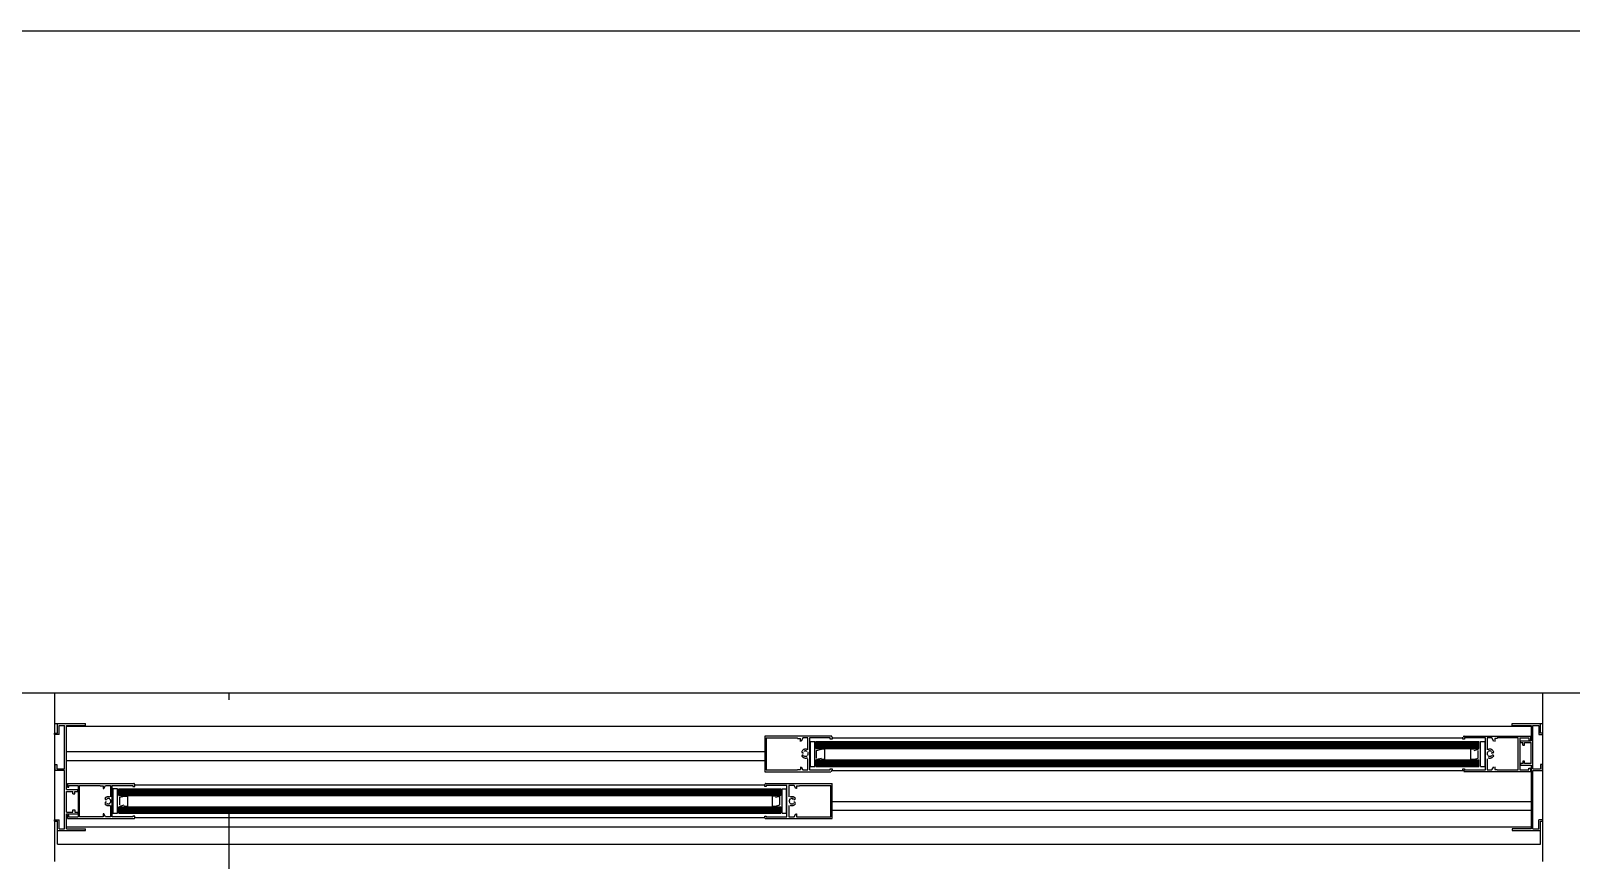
# Model space of a CAD drawing. Header units: millimetres. Extents: x 7649 to 34105, y 3983 to 25377.
# Drawn here: x 28999 to 30372, y 20638 to 21377 of the extents above; entities that cross this region are included whole.
import ezdxf

# ---------------------------------------------------------------- set-up
doc = ezdxf.new("R2010")
doc.units = ezdxf.units.MM

msp = doc.modelspace()

# ---------------------------------------------------------------- linework, layer by layer
at = {"layer": 'GEOMETRY', "color": 7}
for p, q in [((7649.45694, 21376.92222), (34105.14444, 21376.92222)), ((29020.38194, 20786.90139), (30346.47361, 20786.90139)), ((29175.95694, 20780.55139), (29175.95694, 20786.90139)), ((29020.38194, 20759.38472), (29023.02778, 20759.38472)), ((29020.38194, 20749.85972), (29020.38194, 20750.91806)), ((29020.38194, 20750.91806), (29023.02778, 20750.91806)), ((29023.02778, 20750.91806), (29023.02778, 20759.38472)), ((29023.02778, 20759.38472), (29047.89861, 20759.38472)), ((29024.61528, 20749.85972), (29024.61528, 20757.79722)), ((29024.61528, 20757.79722), (29029.37778, 20757.79722)), ((29029.37778, 20719.16806), (29029.37778, 20757.79722)), ((29030.96528, 20757.79722), (29047.89861, 20757.79722)), ((29030.96528, 20700.64722), (29030.96528, 20757.79722)), ((29030.96528, 20757.26806), (30335.89028, 20757.26806)), ((29047.89861, 20757.79722), (29047.89861, 20759.38472)), ((30318.95694, 20759.38472), (30344.35694, 20759.38472)), ((30318.95694, 20757.79722), (30318.95694, 20759.38472)), ((30318.95694, 20757.79722), (30335.89028, 20757.79722)), ((30335.89028, 20757.79722), (30335.89028, 20744.03889)), ((30337.47778, 20757.79722), (30342.76944, 20757.79722)), ((30337.47778, 20719.16806), (30337.47778, 20757.79722)), ((30342.76944, 20757.79722), (30342.76944, 20749.85972)), ((30344.35694, 20759.38472), (30346.47361, 20759.38472)), ((30344.35694, 20750.91806), (30344.35694, 20759.38472)), ((30346.47361, 20750.91806), (30344.35694, 20750.91806)), ((30346.47361, 20749.85972), (30346.47361, 20750.91806)), ((29024.61528, 20749.85972), (29020.38194, 20749.85972)), ((29712.00278, 20748.27222), (29653.26528, 20748.27222)), ((29653.26528, 20748.27222), (29653.26528, 20716.52222)), ((29654.32361, 20746.68472), (29654.32361, 20718.10972)), ((29654.32361, 20746.68472), (29682.36944, 20746.68472)), ((29682.36944, 20746.15556), (29682.36944, 20746.68472)), ((29682.36944, 20746.15556), (29685.01528, 20746.15556)), ((29685.01528, 20743.50972), (29685.01528, 20746.15556)), ((29687.13194, 20746.68472), (29685.54444, 20743.50972)), ((29691.36528, 20746.68472), (29687.13194, 20746.68472)), ((29691.36528, 20736.10139), (29691.36528, 20746.68472)), ((29711.47361, 20746.68472), (29692.95278, 20746.68472)), ((29692.95278, 20746.68472), (29692.95278, 20718.10972)), ((29693.48194, 20743.50972), (29693.48194, 20721.28472)), ((29693.48194, 20743.50972), (29697.71528, 20743.50972)), ((29697.71528, 20721.28472), (29697.71528, 20743.50972)), ((29698.77361, 20743.50972), (30289.32361, 20743.50972)), ((29698.77361, 20737.15972), (29698.77361, 20743.50972)), ((29698.77361, 20742.45139), (30289.32361, 20742.45139)), ((29698.77361, 20741.39306), (30289.32361, 20741.39306)), ((29698.77361, 20740.33472), (30289.32361, 20740.33472)), ((29698.77361, 20739.27639), (30289.32361, 20739.27639)), ((29698.77361, 20738.21806), (30289.32361, 20738.21806)), ((29698.77361, 20737.15972), (30289.32361, 20737.15972)), ((29711.47361, 20745.62639), (29711.47361, 20746.68472)), ((29713.06111, 20745.62639), (29711.47361, 20745.62639)), ((29712.37507, 20748.26498), (29712.26736, 20748.27222)), ((29712.47837, 20748.24387), (29712.37507, 20748.26498)), ((29712.57633, 20748.20985), (29712.47837, 20748.24387)), ((29712.66798, 20748.16385), (29712.57633, 20748.20985)), ((29712.7524, 20748.10683), (29712.66798, 20748.16385)), ((29712.82863, 20748.03974), (29712.7524, 20748.10683)), ((29712.89572, 20747.96351), (29712.82863, 20748.03974)), ((29712.95274, 20747.87909), (29712.89572, 20747.96351)), ((29712.99873, 20747.78744), (29712.95274, 20747.87909)), ((29713.03276, 20747.68948), (29712.99873, 20747.78744)), ((29713.05387, 20747.58618), (29713.03276, 20747.68948)), ((29713.06111, 20747.47847), (29713.05387, 20747.58618)), ((29713.06111, 20747.21389), (29713.06111, 20745.62639)), ((29713.06111, 20746.68472), (30275.03611, 20746.68472)), ((30275.03611, 20745.62639), (30275.03611, 20747.21389)), ((30276.62361, 20745.62639), (30275.03611, 20745.62639)), ((30275.57252, 20747.58618), (30275.56528, 20747.47847)), ((30275.59363, 20747.68948), (30275.57252, 20747.58618)), ((30275.62765, 20747.78744), (30275.59363, 20747.68948)), ((30275.67365, 20747.87909), (30275.62765, 20747.78744)), ((30275.73067, 20747.96351), (30275.67365, 20747.87909)), ((30275.79776, 20748.03974), (30275.73067, 20747.96351)), ((30275.87399, 20748.10683), (30275.79776, 20748.03974)), ((30275.95841, 20748.16385), (30275.87399, 20748.10683)), ((30276.05006, 20748.20985), (30275.95841, 20748.16385)), ((30276.14802, 20748.24387), (30276.05006, 20748.20985)), ((30276.09444, 20748.27222), (30335.36111, 20748.27222)), ((30276.25132, 20748.26498), (30276.14802, 20748.24387)), ((30276.35903, 20748.27222), (30276.25132, 20748.26498)), ((30295.14444, 20746.68472), (30276.62361, 20746.68472)), ((30276.62361, 20746.68472), (30276.62361, 20745.62639)), ((30289.32361, 20737.15972), (30289.32361, 20743.50972)), ((30290.91111, 20721.28472), (30290.91111, 20743.50972)), ((30290.91111, 20743.50972), (30294.61528, 20743.50972)), ((30294.61528, 20743.50972), (30294.61528, 20721.28472)), ((30295.14444, 20718.10972), (30295.14444, 20746.68472)), ((30300.96528, 20746.68472), (30296.73194, 20746.68472)), ((30296.73194, 20746.68472), (30296.73194, 20736.10139)), ((30302.55278, 20743.50972), (30300.96528, 20746.68472)), ((30305.72778, 20746.15556), (30303.61111, 20746.15556)), ((30303.61111, 20746.15556), (30303.61111, 20743.50972)), ((30324.24861, 20746.68472), (30305.72778, 20746.68472)), ((30305.72778, 20746.68472), (30305.72778, 20746.15556)), ((30324.24861, 20718.10972), (30324.24861, 20746.68472)), ((30325.83611, 20746.68472), (30325.83611, 20718.10972)), ((30325.83611, 20746.68472), (30333.77361, 20746.68472)), ((30326.36528, 20744.03889), (30335.89028, 20744.03889)), ((30326.36528, 20742.45139), (30326.36528, 20744.03889)), ((30326.36528, 20742.45139), (30328.48194, 20742.45139)), ((30328.48194, 20740.33472), (30328.48194, 20742.45139)), ((30328.48194, 20740.33472), (30330.06944, 20740.33472)), ((30330.06944, 20742.45139), (30335.89028, 20742.45139)), ((30330.06944, 20740.33472), (30330.06944, 20742.45139)), ((30333.77361, 20746.68472), (30333.77361, 20744.56806)), ((30333.77361, 20744.56806), (30335.36111, 20744.56806)), ((30335.36111, 20748.27222), (30335.36111, 20744.56806)), ((30335.89028, 20723.93056), (30335.89028, 20742.45139)), ((30342.76944, 20749.85972), (30346.47361, 20749.85972)), ((30346.47361, 20673.65972), (30346.47361, 20749.85972)), ((29030.96528, 20734.51389), (29653.26528, 20734.51389)), ((29030.96528, 20726.57639), (29653.26528, 20726.57639)), ((29686.07572, 20730.60316), (29686.07376, 20730.52977)), ((29686.07376, 20730.52977), (29686.07856, 20730.45665)), ((29686.08376, 20734.3765), (29686.07411, 20734.27827)), ((29686.07411, 20734.27827), (29686.07665, 20734.1799)), ((29686.0845, 20730.67634), (29686.07572, 20730.60316)), ((29686.07665, 20734.1799), (29686.09128, 20734.08258)), ((29686.07856, 20730.45665), (29686.09008, 20730.38428)), ((29686.10572, 20734.47337), (29686.08376, 20734.3765)), ((29686.10016, 20730.74882), (29686.0845, 20730.67634)), ((29686.09008, 20730.38428), (29686.10825, 20730.31315)), ((29686.09128, 20734.08258), (29686.1179, 20733.98754)), ((29686.12276, 20730.82013), (29686.10016, 20730.74882)), ((29686.14008, 20734.56769), (29686.10572, 20734.47337)), ((29686.10825, 20730.31315), (29686.13303, 20730.24373)), ((29686.1179, 20733.98754), (29686.1564, 20733.89597)), ((29686.15233, 20730.88976), (29686.12276, 20730.82013)), ((29686.13303, 20730.24373), (29686.16437, 20730.17652)), ((29686.18696, 20734.65823), (29686.14008, 20734.56769)), ((29686.18838, 20730.95628), (29686.15233, 20730.88976)), ((29686.1564, 20733.89597), (29686.20667, 20733.80909)), ((29686.16437, 20730.17652), (29686.20219, 20730.112)), ((29686.24646, 20734.7438), (29686.18696, 20734.65823)), ((29686.23008, 20731.01837), (29686.18838, 20730.95628)), ((29686.20219, 20730.112), (29686.24646, 20730.05064)), ((29686.20667, 20733.80909), (29686.26861, 20733.72809)), ((29686.27702, 20731.07578), (29686.23008, 20731.01837)), ((29686.26861, 20733.72809), (29686.34211, 20733.6542)), ((29686.32879, 20731.12824), (29686.27702, 20731.07578)), ((29686.38498, 20731.1755), (29686.32879, 20731.12824)), ((29686.34211, 20733.6542), (29686.42456, 20733.59045)), ((29686.44517, 20731.21729), (29686.38498, 20731.1755)), ((29686.60489, 20735.36234), (29686.40871, 20735.13428)), ((29686.40871, 20730.18933), (29686.70542, 20729.85669)), ((29686.42456, 20733.59045), (29686.51262, 20733.53905)), ((29686.50895, 20731.25337), (29686.44517, 20731.21729)), ((29686.57592, 20731.28347), (29686.50895, 20731.25337)), ((29686.51262, 20733.53905), (29686.60508, 20733.49996)), ((29686.64566, 20731.30733), (29686.57592, 20731.28347)), ((29686.81619, 20735.57341), (29686.60489, 20735.36234)), ((29686.60508, 20733.49996), (29686.70072, 20733.47314)), ((29686.71775, 20731.32469), (29686.64566, 20731.30733)), ((29686.70072, 20733.47314), (29686.79833, 20733.45853)), ((29686.70542, 20729.85669), (29687.03201, 20729.56384)), ((29686.79179, 20731.3353), (29686.71775, 20731.32469)), ((29686.86736, 20731.33889), (29686.79179, 20731.3353)), ((29686.79833, 20733.45853), (29686.89671, 20733.4561)), ((29687.04148, 20735.76695), (29686.81619, 20735.57341)), ((29686.92058, 20731.3371), (29686.86736, 20731.33889)), ((29686.89671, 20733.4561), (29686.99464, 20733.46579)), ((29686.97326, 20731.3318), (29686.92058, 20731.3371)), ((29687.02525, 20731.32303), (29686.97326, 20731.3318)), ((29686.99464, 20733.46579), (29687.09091, 20733.48758)), ((29687.07637, 20731.31088), (29687.02525, 20731.32303)), ((29687.03201, 20729.56384), (29687.38471, 20729.31169)), ((29687.27964, 20735.94242), (29687.04148, 20735.76695)), ((29687.12648, 20731.29541), (29687.07637, 20731.31088)), ((29687.09091, 20733.48758), (29687.1843, 20733.52139)), ((29687.1754, 20731.27668), (29687.12648, 20731.29541)), ((29687.13194, 20733.45556), (29687.66111, 20733.45556)), ((29687.13194, 20730.80972), (29687.66111, 20730.80972)), ((29687.22298, 20731.25477), (29687.1754, 20731.27668)), ((29687.1843, 20733.52139), (29687.27362, 20733.56721)), ((29687.26906, 20731.22974), (29687.22298, 20731.25477)), ((29687.31348, 20731.20166), (29687.26906, 20731.22974)), ((29687.27362, 20733.56721), (29687.35764, 20733.62497)), ((29687.52955, 20736.09927), (29687.27964, 20735.94242)), ((29687.35608, 20731.1706), (29687.31348, 20731.20166)), ((29687.39669, 20731.13662), (29687.35608, 20731.1706)), ((29687.35764, 20733.62497), (29687.43515, 20733.69464)), ((29687.38471, 20729.31169), (29687.75973, 20729.10118)), ((29687.43515, 20731.0998), (29687.39669, 20731.13662)), ((29687.79007, 20736.23697), (29687.52955, 20736.09927)), ((29687.66111, 20730.80972), (29687.66111, 20730.28056)), ((29687.75973, 20729.10118), (29688.15329, 20728.93325)), ((29688.06008, 20736.35497), (29687.79007, 20736.23697)), ((29688.33847, 20736.45274), (29688.06008, 20736.35497)), ((29688.31075, 20734.71725), (29688.09395, 20734.5739)), ((29688.09395, 20730.74971), (29688.31075, 20730.60636)), ((29688.15329, 20728.93325), (29688.56161, 20728.80883)), ((29688.53831, 20734.83454), (29688.31075, 20734.71725)), ((29688.31075, 20730.60636), (29688.53831, 20730.48907)), ((29688.62409, 20736.52972), (29688.33847, 20736.45274)), ((29688.77449, 20734.92577), (29688.53831, 20734.83454)), ((29688.53831, 20730.48907), (29688.77449, 20730.39784)), ((29688.56161, 20728.80883), (29688.9809, 20728.72885)), ((29688.91584, 20736.58538), (29688.62409, 20736.52972)), ((29689.01714, 20734.99093), (29688.77449, 20734.92577)), ((29688.77449, 20730.39784), (29689.01714, 20730.33268)), ((29689.21258, 20736.61917), (29688.91584, 20736.58538)), ((29688.9809, 20728.72885), (29689.40739, 20728.69425)), ((29689.26409, 20735.03002), (29689.01714, 20734.99093)), ((29689.01714, 20730.33268), (29689.26409, 20730.29359)), ((29689.51319, 20736.63056), (29689.21258, 20736.61917)), ((29689.51319, 20735.04306), (29689.26409, 20735.03002)), ((29689.26409, 20730.29359), (29689.51319, 20730.28056)), ((29689.40739, 20728.69425), (29689.83729, 20728.70596)), ((29689.65046, 20736.62818), (29689.51319, 20736.63056)), ((29689.7623, 20735.03002), (29689.51319, 20735.04306)), ((29689.51319, 20730.28056), (29689.7623, 20730.29359)), ((29689.78735, 20736.62108), (29689.65046, 20736.62818)), ((29690.00925, 20734.99093), (29689.7623, 20735.03002)), ((29689.7623, 20730.29359), (29690.00925, 20730.33268)), ((29689.92376, 20736.60926), (29689.78735, 20736.62108)), ((29689.83729, 20728.70596), (29690.26682, 20728.76492)), ((29690.05955, 20736.59277), (29689.92376, 20736.60926)), ((29690.25189, 20734.92577), (29690.00925, 20734.99093)), ((29690.00925, 20730.33268), (29690.25189, 20730.39784)), ((29690.19462, 20736.57162), (29690.05955, 20736.59277)), ((29690.32884, 20736.54584), (29690.19462, 20736.57162)), ((29690.48808, 20734.83454), (29690.25189, 20734.92577)), ((29690.25189, 20730.39784), (29690.48808, 20730.48907)), ((29690.26682, 20728.76492), (29690.69221, 20728.87206)), ((29690.30694, 20730.28056), (29690.30694, 20730.80972)), ((29690.46209, 20736.51545), (29690.32884, 20736.54584)), ((29690.59426, 20736.48048), (29690.46209, 20736.51545)), ((29690.71564, 20734.71725), (29690.48808, 20734.83454)), ((29690.48808, 20730.48907), (29690.71564, 20730.60636)), ((29690.72522, 20736.44096), (29690.59426, 20736.48048)), ((29690.69221, 20728.87206), (29691.10966, 20729.02831)), ((29690.93244, 20734.5739), (29690.71564, 20734.71725)), ((29690.71564, 20730.60636), (29690.93244, 20730.74971)), ((29690.85485, 20736.3969), (29690.72522, 20736.44096)), ((29690.98304, 20736.34834), (29690.85485, 20736.3969)), ((29691.10966, 20736.2953), (29690.98304, 20736.34834)), ((29691.36528, 20718.10972), (29691.36528, 20728.16389)), ((29691.56864, 20733.86425), (29691.42529, 20734.08105)), ((29691.42529, 20731.24256), (29691.56864, 20731.45936)), ((29691.68593, 20733.63669), (29691.56864, 20733.86425)), ((29691.56864, 20731.45936), (29691.68593, 20731.68692)), ((29691.77716, 20733.40051), (29691.68593, 20733.63669)), ((29691.68593, 20731.68692), (29691.77716, 20731.92311)), ((29691.84232, 20733.15786), (29691.77716, 20733.40051)), ((29691.77716, 20731.92311), (29691.84232, 20732.16575)), ((29691.88141, 20732.91091), (29691.84232, 20733.15786)), ((29691.84232, 20732.16575), (29691.88141, 20732.4127)), ((29691.89444, 20732.66181), (29691.88141, 20732.91091)), ((29691.88141, 20732.4127), (29691.89444, 20732.66181)), ((29698.77361, 20727.10556), (30289.32361, 20727.10556)), ((29698.77361, 20721.28472), (29698.77361, 20727.10556)), ((29698.77361, 20726.04722), (30289.32361, 20726.04722)), ((29698.77361, 20725.51806), (30289.32361, 20725.51806)), ((29698.77361, 20724.45972), (30289.32361, 20724.45972)), ((29698.77361, 20723.40139), (30289.32361, 20723.40139)), ((29699.30278, 20735.57222), (29703.53611, 20736.63056)), ((29699.30278, 20728.69306), (29699.30278, 20735.57222)), ((29699.30278, 20727.63472), (29703.53611, 20728.69306)), ((29706.71111, 20736.63056), (29703.53611, 20736.63056)), ((29703.53611, 20727.63472), (29706.71111, 20727.63472)), ((29706.71111, 20727.63472), (29706.71111, 20736.63056)), ((30285.09028, 20736.63056), (30281.91528, 20736.63056)), ((30281.91528, 20736.63056), (30281.91528, 20727.63472)), ((30281.91528, 20727.63472), (30285.09028, 20727.63472)), ((30285.09028, 20735.57222), (30288.79444, 20736.63056)), ((30285.09028, 20727.63472), (30288.79444, 20728.69306)), ((30288.79444, 20728.69306), (30288.79444, 20735.57222)), ((30289.32361, 20721.28472), (30289.32361, 20727.10556)), ((30296.74498, 20732.91091), (30296.73194, 20732.66181)), ((30296.73194, 20732.66181), (30296.74498, 20732.4127)), ((30296.73194, 20728.16389), (30296.73194, 20718.10972)), ((30296.78407, 20733.15786), (30296.74498, 20732.91091)), ((30296.74498, 20732.4127), (30296.78407, 20732.16575)), ((30296.84923, 20733.40051), (30296.78407, 20733.15786)), ((30296.78407, 20732.16575), (30296.84923, 20731.92311)), ((30296.94046, 20733.63669), (30296.84923, 20733.40051)), ((30296.84923, 20731.92311), (30296.94046, 20731.68692)), ((30297.05775, 20733.86425), (30296.94046, 20733.63669)), ((30296.94046, 20731.68692), (30297.05775, 20731.45936)), ((30297.2011, 20734.08105), (30297.05775, 20733.86425)), ((30297.05775, 20731.45936), (30297.2011, 20731.24256)), ((30297.93418, 20736.45155), (30297.51673, 20736.2953)), ((30297.51673, 20729.02831), (30297.64335, 20728.97527)), ((30297.64335, 20728.97527), (30297.77154, 20728.92671)), ((30297.91075, 20734.71725), (30297.69395, 20734.5739)), ((30297.69395, 20730.74971), (30297.91075, 20730.60636)), ((30297.77154, 20728.92671), (30297.90117, 20728.88266)), ((30297.79028, 20730.28056), (30297.79028, 20730.80972)), ((30297.90117, 20728.88266), (30298.03213, 20728.84313)), ((30298.13831, 20734.83454), (30297.91075, 20734.71725)), ((30297.91075, 20730.60636), (30298.13831, 20730.48907)), ((30298.35956, 20736.55869), (30297.93418, 20736.45155)), ((30298.03213, 20728.84313), (30298.1643, 20728.80816)), ((30298.37449, 20734.92577), (30298.13831, 20734.83454)), ((30298.13831, 20730.48907), (30298.37449, 20730.39784)), ((30298.1643, 20728.80816), (30298.29755, 20728.77777)), ((30298.29755, 20728.77777), (30298.43177, 20728.75199)), ((30298.7891, 20736.61765), (30298.35956, 20736.55869)), ((30298.61714, 20734.99093), (30298.37449, 20734.92577)), ((30298.37449, 20730.39784), (30298.61714, 20730.33268)), ((30298.43177, 20728.75199), (30298.56684, 20728.73084)), ((30298.56684, 20728.73084), (30298.70263, 20728.71435)), ((30298.86409, 20735.03002), (30298.61714, 20734.99093)), ((30298.61714, 20730.33268), (30298.86409, 20730.29359)), ((30298.70263, 20728.71435), (30298.83904, 20728.70254)), ((30299.219, 20736.62936), (30298.7891, 20736.61765)), ((30298.83904, 20728.70254), (30298.97593, 20728.69543)), ((30299.11319, 20735.04306), (30298.86409, 20735.03002)), ((30298.86409, 20730.29359), (30299.11319, 20730.28056)), ((30298.97593, 20728.69543), (30299.11319, 20728.69306)), ((30299.3623, 20735.03002), (30299.11319, 20735.04306)), ((30299.11319, 20730.28056), (30299.3623, 20730.29359)), ((30299.11319, 20728.69306), (30299.41381, 20728.70444)), ((30299.64549, 20736.59476), (30299.219, 20736.62936)), ((30299.60925, 20734.99093), (30299.3623, 20735.03002)), ((30299.3623, 20730.29359), (30299.60925, 20730.33268)), ((30299.41381, 20728.70444), (30299.71055, 20728.73823)), ((30299.85189, 20734.92577), (30299.60925, 20734.99093)), ((30299.60925, 20730.33268), (30299.85189, 20730.39784)), ((30300.06478, 20736.51479), (30299.64549, 20736.59476)), ((30299.71055, 20728.73823), (30300.00229, 20728.79389)), ((30300.08808, 20734.83454), (30299.85189, 20734.92577)), ((30299.85189, 20730.39784), (30300.08808, 20730.48907)), ((30300.00229, 20728.79389), (30300.28792, 20728.87087)), ((30300.4731, 20736.39036), (30300.06478, 20736.51479)), ((30300.31564, 20734.71725), (30300.08808, 20734.83454)), ((30300.08808, 20730.48907), (30300.31564, 20730.60636)), ((30300.28792, 20728.87087), (30300.56631, 20728.96864)), ((30300.53244, 20734.5739), (30300.31564, 20734.71725)), ((30300.31564, 20730.60636), (30300.53244, 20730.74971)), ((30300.43611, 20733.45556), (30300.96528, 20733.45556)), ((30300.43611, 20730.28056), (30300.43611, 20730.80972)), ((30300.43611, 20730.80972), (30300.96528, 20730.80972)), ((30300.86666, 20736.22243), (30300.4731, 20736.39036)), ((30300.56631, 20728.96864), (30300.83632, 20729.08664)), ((30300.83632, 20729.08664), (30301.09684, 20729.22434)), ((30301.24168, 20736.01192), (30300.86666, 20736.22243)), ((30301.09684, 20729.22434), (30301.34674, 20729.38119)), ((30301.19124, 20733.69464), (30301.2297, 20733.65782)), ((30301.26875, 20731.16947), (30301.19124, 20731.0998)), ((30301.2297, 20733.65782), (30301.27031, 20733.62385)), ((30301.59437, 20735.75977), (30301.24168, 20736.01192)), ((30301.35277, 20731.22723), (30301.26875, 20731.16947)), ((30301.27031, 20733.62385), (30301.31291, 20733.59278)), ((30301.31291, 20733.59278), (30301.35732, 20733.56471)), ((30301.34674, 20729.38119), (30301.5849, 20729.55666)), ((30301.44209, 20731.27305), (30301.35277, 20731.22723)), ((30301.35732, 20733.56471), (30301.40341, 20733.53968)), ((30301.40341, 20733.53968), (30301.45099, 20733.51777)), ((30301.53548, 20731.30687), (30301.44209, 20731.27305)), ((30301.45099, 20733.51777), (30301.49991, 20733.49904)), ((30301.49991, 20733.49904), (30301.55002, 20733.48357)), ((30301.63175, 20731.32865), (30301.53548, 20731.30687)), ((30301.55002, 20733.48357), (30301.60114, 20733.47141)), ((30301.5849, 20729.55666), (30301.8102, 20729.7502)), ((30301.92097, 20735.46692), (30301.59437, 20735.75977)), ((30301.60114, 20733.47141), (30301.65313, 20733.46265)), ((30301.72968, 20731.33835), (30301.63175, 20731.32865)), ((30301.65313, 20733.46265), (30301.70581, 20733.45734)), ((30301.70581, 20733.45734), (30301.75903, 20733.45556)), ((30301.82806, 20731.33591), (30301.72968, 20731.33835)), ((30301.75903, 20733.45556), (30301.8346, 20733.45915)), ((30301.8102, 20729.7502), (30302.0215, 20729.96127)), ((30301.92567, 20731.32131), (30301.82806, 20731.33591)), ((30301.8346, 20733.45915), (30301.90864, 20733.46976)), ((30301.90864, 20733.46976), (30301.98073, 20733.48712)), ((30302.21768, 20735.13428), (30301.92097, 20735.46692)), ((30302.02131, 20731.29448), (30301.92567, 20731.32131)), ((30301.98073, 20733.48712), (30302.05047, 20733.51098)), ((30302.11377, 20731.25539), (30302.02131, 20731.29448)), ((30302.0215, 20729.96127), (30302.21768, 20730.18933)), ((30302.05047, 20733.51098), (30302.11744, 20733.54107)), ((30302.20183, 20731.20399), (30302.11377, 20731.25539)), ((30302.11744, 20733.54107), (30302.18122, 20733.57715)), ((30302.18122, 20733.57715), (30302.24141, 20733.61895)), ((30302.28428, 20731.14025), (30302.20183, 20731.20399)), ((30302.24141, 20733.61895), (30302.2976, 20733.66621)), ((30302.35778, 20731.06635), (30302.28428, 20731.14025)), ((30302.2976, 20733.66621), (30302.34937, 20733.71867)), ((30302.34937, 20733.71867), (30302.39631, 20733.77607)), ((30302.41972, 20730.98536), (30302.35778, 20731.06635)), ((30302.4242, 20734.68245), (30302.37993, 20734.7438)), ((30302.37993, 20730.05064), (30302.43943, 20730.13621)), ((30302.39631, 20733.77607), (30302.43801, 20733.83816)), ((30302.46999, 20730.89847), (30302.41972, 20730.98536)), ((30302.46202, 20734.61792), (30302.4242, 20734.68245)), ((30302.43801, 20733.83816), (30302.47406, 20733.90468)), ((30302.43943, 20730.13621), (30302.48631, 20730.22676)), ((30302.49335, 20734.55071), (30302.46202, 20734.61792)), ((30302.50848, 20730.80691), (30302.46999, 20730.89847)), ((30302.47406, 20733.90468), (30302.50363, 20733.97432)), ((30302.48631, 20730.22676), (30302.52067, 20730.32107)), ((30302.51814, 20734.4813), (30302.49335, 20734.55071)), ((30302.50363, 20733.97432), (30302.52622, 20734.04562)), ((30302.5351, 20730.71186), (30302.50848, 20730.80691)), ((30302.53631, 20734.41017), (30302.51814, 20734.4813)), ((30302.52067, 20730.32107), (30302.54263, 20730.41795)), ((30302.52622, 20734.04562), (30302.54188, 20734.1181)), ((30302.54974, 20730.61455), (30302.5351, 20730.71186)), ((30302.54783, 20734.3378), (30302.53631, 20734.41017)), ((30302.54188, 20734.1181), (30302.55067, 20734.19128)), ((30302.54263, 20730.41795), (30302.55228, 20730.51617)), ((30302.55263, 20734.26467), (30302.54783, 20734.3378)), ((30302.55228, 20730.51617), (30302.54974, 20730.61455)), ((30302.55067, 20734.19128), (30302.55263, 20734.26467)), ((30328.48194, 20723.93056), (30326.36528, 20723.93056)), ((30326.36528, 20723.93056), (30326.36528, 20722.34306)), ((30330.06944, 20726.04722), (30328.48194, 20726.04722)), ((30328.48194, 20726.04722), (30328.48194, 20723.93056)), ((30330.06944, 20723.93056), (30330.06944, 20726.04722)), ((30335.89028, 20723.93056), (30330.06944, 20723.93056)), ((29020.91111, 20717.58056), (29020.91111, 20722.87222)), ((29020.91111, 20722.87222), (29022.49861, 20722.87222)), ((29029.37778, 20717.58056), (29020.91111, 20717.58056)), ((29022.49861, 20722.87222), (29022.49861, 20719.16806)), ((29022.49861, 20719.16806), (29029.37778, 20719.16806)), ((29029.37778, 20665.72222), (29029.37778, 20717.58056)), ((29653.26528, 20716.52222), (29712.00278, 20716.52222)), ((29654.32361, 20718.10972), (29682.36944, 20718.10972)), ((29682.36944, 20718.10972), (29682.36944, 20718.63889)), ((29682.36944, 20718.63889), (29685.01528, 20718.63889)), ((29685.01528, 20720.75556), (29685.01528, 20718.63889)), ((29685.54444, 20720.75556), (29687.13194, 20718.10972)), ((29687.13194, 20718.10972), (29691.36528, 20718.10972)), ((29692.95278, 20718.10972), (29711.47361, 20718.10972)), ((29693.48194, 20721.28472), (29697.71528, 20721.28472)), ((29698.77361, 20722.34306), (30289.32361, 20722.34306)), ((29698.77361, 20721.28472), (30289.32361, 20721.28472)), ((29711.47361, 20718.10972), (29711.47361, 20719.16806)), ((29711.47361, 20719.16806), (29713.06111, 20719.16806)), ((29712.26736, 20717.05139), (29712.37507, 20717.05863)), ((29712.37507, 20717.05863), (29712.47837, 20717.07974)), ((29712.47837, 20717.07974), (29712.57633, 20717.11377)), ((29712.57633, 20717.11377), (29712.66798, 20717.15976)), ((29712.66798, 20717.15976), (29712.7524, 20717.21678)), ((29712.7524, 20717.21678), (29712.82863, 20717.28387)), ((29712.82863, 20717.28387), (29712.89572, 20717.3601)), ((29712.89572, 20717.3601), (29712.95274, 20717.44452)), ((29712.95274, 20717.44452), (29712.99873, 20717.53617)), ((29712.99873, 20717.53617), (29713.03276, 20717.63413)), ((29713.03276, 20717.63413), (29713.05387, 20717.73743)), ((29713.05387, 20717.73743), (29713.06111, 20717.84514)), ((29713.06111, 20719.16806), (29713.06111, 20717.58056)), ((29713.06111, 20717.58056), (30275.03611, 20717.58056)), ((30275.03611, 20717.58056), (30275.03611, 20719.16806)), ((30275.03611, 20719.16806), (30276.62361, 20719.16806)), ((30275.56528, 20717.84514), (30275.57252, 20717.73743)), ((30275.57252, 20717.73743), (30275.59363, 20717.63413)), ((30275.59363, 20717.63413), (30275.62765, 20717.53617)), ((30275.62765, 20717.53617), (30275.67365, 20717.44452)), ((30275.67365, 20717.44452), (30275.73067, 20717.3601)), ((30275.73067, 20717.3601), (30275.79776, 20717.28387)), ((30275.79776, 20717.28387), (30275.87399, 20717.21678)), ((30275.87399, 20717.21678), (30275.95841, 20717.15976)), ((30275.95841, 20717.15976), (30276.05006, 20717.11377)), ((30276.05006, 20717.11377), (30276.14802, 20717.07974)), ((30335.36111, 20716.52222), (30276.09444, 20716.52222)), ((30276.14802, 20717.07974), (30276.25132, 20717.05863)), ((30276.25132, 20717.05863), (30276.35903, 20717.05139)), ((30276.62361, 20719.16806), (30276.62361, 20718.10972)), ((30276.62361, 20718.10972), (30295.14444, 20718.10972)), ((30290.91111, 20721.28472), (30294.61528, 20721.28472)), ((30296.73194, 20718.10972), (30300.96528, 20718.10972)), ((30300.96528, 20718.10972), (30302.55278, 20720.75556)), ((30303.61111, 20720.75556), (30303.61111, 20718.63889)), ((30303.61111, 20718.63889), (30305.72778, 20718.63889)), ((30305.72778, 20718.63889), (30305.72778, 20718.10972)), ((30305.72778, 20718.10972), (30324.24861, 20718.10972)), ((30325.83611, 20718.10972), (30333.77361, 20718.10972)), ((30326.36528, 20722.34306), (30335.89028, 20722.34306)), ((30333.77361, 20718.10972), (30333.77361, 20719.69722)), ((30333.77361, 20719.69722), (30335.36111, 20719.69722)), ((30335.36111, 20719.69722), (30335.36111, 20716.52222)), ((30335.89028, 20722.34306), (30335.89028, 20665.72222)), ((30337.47778, 20719.16806), (30344.35694, 20719.16806)), ((30337.47778, 20717.58056), (30345.94444, 20717.58056)), ((30337.47778, 20665.72222), (30337.47778, 20717.58056)), ((30345.94444, 20722.87222), (30344.35694, 20722.87222)), ((30344.35694, 20722.87222), (30344.35694, 20719.16806)), ((30345.94444, 20717.58056), (30345.94444, 20722.87222)), ((29030.96528, 20700.64722), (29041.01944, 20700.64722)), ((29030.96528, 20680.53889), (29030.96528, 20699.05972)), ((29030.96528, 20699.05972), (29036.78611, 20699.05972)), ((29032.02361, 20705.93889), (29032.02361, 20702.76389)), ((29032.02361, 20705.93889), (29090.76111, 20705.93889)), ((29032.02361, 20702.76389), (29033.08194, 20702.76389)), ((29033.08194, 20702.76389), (29033.08194, 20704.35139)), ((29033.08194, 20704.35139), (29041.54861, 20704.35139)), ((29036.78611, 20696.94306), (29036.78611, 20699.05972)), ((29036.78611, 20696.94306), (29038.37361, 20696.94306)), ((29038.37361, 20696.94306), (29038.37361, 20699.05972)), ((29038.37361, 20699.05972), (29041.01944, 20699.05972)), ((29041.01944, 20699.05972), (29041.01944, 20700.64722)), ((29041.54861, 20704.35139), (29041.54861, 20676.30556)), ((29042.60694, 20704.35139), (29061.12778, 20704.35139)), ((29042.60694, 20676.30556), (29042.60694, 20704.35139)), ((29061.12778, 20704.35139), (29061.12778, 20703.82222)), ((29061.12778, 20703.82222), (29063.77361, 20703.82222)), ((29063.77361, 20703.82222), (29063.77361, 20701.70556)), ((29063.77361, 20701.70556), (29064.30278, 20701.70556)), ((29064.30278, 20701.70556), (29065.89028, 20704.35139)), ((29065.89028, 20704.35139), (29070.12361, 20704.35139)), ((29070.12361, 20704.35139), (29070.12361, 20694.29722)), ((29071.71111, 20676.30556), (29071.71111, 20704.35139)), ((29071.71111, 20704.35139), (29090.23194, 20704.35139)), ((29076.47361, 20701.17639), (29072.24028, 20701.17639)), ((29072.24028, 20701.17639), (29072.24028, 20679.48056)), ((29076.47361, 20679.48056), (29076.47361, 20701.17639)), ((29077.53194, 20695.35556), (29077.53194, 20701.17639)), ((29077.53194, 20701.17639), (29667.55278, 20701.17639)), ((29077.53194, 20700.11806), (29667.55278, 20700.11806)), ((29077.53194, 20699.05972), (29667.55278, 20699.05972)), ((29077.53194, 20698.00139), (29667.55278, 20698.00139)), ((29077.53194, 20697.47222), (29667.55278, 20697.47222)), ((29077.53194, 20696.41389), (29667.55278, 20696.41389)), ((29090.23194, 20704.35139), (29090.23194, 20703.29306)), ((29090.23194, 20703.29306), (29091.81944, 20703.29306)), ((29091.1334, 20705.93164), (29091.02569, 20705.93889)), ((29091.23671, 20705.91054), (29091.1334, 20705.93164)), ((29091.33466, 20705.87651), (29091.23671, 20705.91054)), ((29091.42632, 20705.83052), (29091.33466, 20705.87651)), ((29091.51073, 20705.7735), (29091.42632, 20705.83052)), ((29091.58696, 20705.70641), (29091.51073, 20705.7735)), ((29091.65406, 20705.63018), (29091.58696, 20705.70641)), ((29091.71107, 20705.54576), (29091.65406, 20705.63018)), ((29091.75707, 20705.4541), (29091.71107, 20705.54576)), ((29091.79109, 20705.35615), (29091.75707, 20705.4541)), ((29091.8122, 20705.25285), (29091.79109, 20705.35615)), ((29091.81944, 20705.14514), (29091.8122, 20705.25285)), ((29091.81944, 20703.29306), (29091.81944, 20704.88056)), ((29091.81944, 20704.88056), (29653.26528, 20704.88056)), ((29653.27252, 20705.25285), (29653.26528, 20705.14514)), ((29653.26528, 20703.29306), (29653.26528, 20704.88056)), ((29654.32361, 20703.29306), (29653.26528, 20703.29306)), ((29653.29363, 20705.35615), (29653.27252, 20705.25285)), ((29653.32765, 20705.4541), (29653.29363, 20705.35615)), ((29653.37365, 20705.54576), (29653.32765, 20705.4541)), ((29653.43067, 20705.63018), (29653.37365, 20705.54576)), ((29653.49776, 20705.70641), (29653.43067, 20705.63018)), ((29653.57399, 20705.7735), (29653.49776, 20705.70641)), ((29653.65841, 20705.83052), (29653.57399, 20705.7735)), ((29653.75006, 20705.87651), (29653.65841, 20705.83052)), ((29653.84802, 20705.91054), (29653.75006, 20705.87651)), ((29653.79444, 20705.93889), (29713.06111, 20705.93889)), ((29653.95132, 20705.93164), (29653.84802, 20705.91054)), ((29654.05903, 20705.93889), (29653.95132, 20705.93164)), ((29672.84444, 20704.35139), (29654.32361, 20704.35139)), ((29654.32361, 20704.35139), (29654.32361, 20703.29306)), ((29667.55278, 20695.35556), (29667.55278, 20701.17639)), ((29668.61111, 20679.48056), (29668.61111, 20701.17639)), ((29668.61111, 20701.17639), (29672.31528, 20701.17639)), ((29672.31528, 20701.17639), (29672.31528, 20679.48056)), ((29672.84444, 20676.30556), (29672.84444, 20704.35139)), ((29679.19444, 20704.35139), (29674.43194, 20704.35139)), ((29674.43194, 20704.35139), (29674.43194, 20694.29722)), ((29680.78194, 20701.70556), (29679.19444, 20704.35139)), ((29681.31111, 20701.70556), (29680.78194, 20701.70556)), ((29681.31111, 20703.82222), (29681.31111, 20701.70556)), ((29681.31111, 20703.82222), (29683.95694, 20703.82222)), ((29683.95694, 20704.35139), (29712.00278, 20704.35139)), ((29683.95694, 20703.82222), (29683.95694, 20704.35139)), ((29712.00278, 20676.30556), (29712.00278, 20704.35139)), ((29713.06111, 20674.71806), (29713.06111, 20705.93889)), ((29036.78611, 20680.53889), (29036.78611, 20682.65556)), ((29036.78611, 20682.65556), (29038.37361, 20682.65556)), ((29038.37361, 20682.65556), (29038.37361, 20680.53889)), ((29065.46375, 20693.13358), (29065.16704, 20692.80095)), ((29065.16704, 20687.85599), (29065.36323, 20687.62794)), ((29065.36606, 20692.53363), (29065.36126, 20692.46051)), ((29065.36126, 20692.46051), (29065.36322, 20692.38711)), ((29065.36415, 20688.81038), (29065.36161, 20688.71201)), ((29065.36161, 20688.71201), (29065.37126, 20688.61378)), ((29065.36322, 20692.38711), (29065.372, 20692.31394)), ((29065.36323, 20687.62794), (29065.57453, 20687.41687)), ((29065.37878, 20688.90769), (29065.36415, 20688.81038)), ((29065.37758, 20692.606), (29065.36606, 20692.53363)), ((29065.37126, 20688.61378), (29065.39322, 20688.5169)), ((29065.372, 20692.31394), (29065.38766, 20692.24145)), ((29065.39575, 20692.67713), (29065.37758, 20692.606)), ((29065.4054, 20689.00274), (29065.37878, 20688.90769)), ((29065.38766, 20692.24145), (29065.41026, 20692.17015)), ((29065.39322, 20688.5169), (29065.42758, 20688.42259)), ((29065.42053, 20692.74655), (29065.39575, 20692.67713)), ((29065.4439, 20689.09431), (29065.4054, 20689.00274)), ((29065.41026, 20692.17015), (29065.43983, 20692.10051)), ((29065.45187, 20692.81376), (29065.42053, 20692.74655)), ((29065.42758, 20688.42259), (29065.47446, 20688.33205)), ((29065.43983, 20692.10051), (29065.47588, 20692.034)), ((29065.49417, 20689.18119), (29065.4439, 20689.09431)), ((29065.48969, 20692.87828), (29065.45187, 20692.81376)), ((29065.79035, 20693.42644), (29065.46375, 20693.13358)), ((29065.47446, 20688.33205), (29065.53396, 20688.24648)), ((29065.47588, 20692.034), (29065.51758, 20691.97191)), ((29065.53396, 20692.93963), (29065.48969, 20692.87828)), ((29065.55611, 20689.26218), (29065.49417, 20689.18119)), ((29065.51758, 20691.97191), (29065.56452, 20691.9145)), ((29065.62961, 20689.33608), (29065.55611, 20689.26218)), ((29065.56452, 20691.9145), (29065.61629, 20691.86204)), ((29065.57453, 20687.41687), (29065.79982, 20687.22333)), ((29065.61629, 20691.86204), (29065.67248, 20691.81478)), ((29065.71206, 20689.39983), (29065.62961, 20689.33608)), ((29065.67248, 20691.81478), (29065.73267, 20691.77298)), ((29065.80012, 20689.45123), (29065.71206, 20689.39983)), ((29065.73267, 20691.77298), (29065.79645, 20691.73691)), ((29066.14304, 20693.67859), (29065.79035, 20693.42644)), ((29065.79645, 20691.73691), (29065.86342, 20691.70681)), ((29065.79982, 20687.22333), (29066.03798, 20687.04786)), ((29065.89258, 20689.49031), (29065.80012, 20689.45123)), ((29065.86342, 20691.70681), (29065.93316, 20691.68295)), ((29065.98822, 20689.51714), (29065.89258, 20689.49031)), ((29065.93316, 20691.68295), (29066.00525, 20691.66559)), ((29066.08583, 20689.53175), (29065.98822, 20689.51714)), ((29066.00525, 20691.66559), (29066.07929, 20691.65498)), ((29066.03798, 20687.04786), (29066.28788, 20686.89101)), ((29066.07929, 20691.65498), (29066.15486, 20691.65139)), ((29066.18421, 20689.53418), (29066.08583, 20689.53175)), ((29066.51806, 20693.8891), (29066.14304, 20693.67859)), ((29066.15486, 20691.65139), (29066.20808, 20691.65317)), ((29066.28214, 20689.52448), (29066.18421, 20689.53418)), ((29066.20808, 20691.65317), (29066.26076, 20691.65848)), ((29066.26076, 20691.65848), (29066.31275, 20691.66725)), ((29066.37841, 20689.5027), (29066.28214, 20689.52448)), ((29066.28788, 20686.89101), (29066.5484, 20686.75331)), ((29066.31275, 20691.66725), (29066.36387, 20691.6794)), ((29066.36387, 20691.6794), (29066.41398, 20691.69487)), ((29066.4718, 20689.46888), (29066.37841, 20689.5027)), ((29066.41398, 20691.69487), (29066.4629, 20691.7136)), ((29066.4629, 20691.7136), (29066.51048, 20691.73551)), ((29066.56112, 20689.42307), (29066.4718, 20689.46888)), ((29066.51048, 20691.73551), (29066.55656, 20691.76054)), ((29066.91162, 20694.05703), (29066.51806, 20693.8891)), ((29066.5484, 20686.75331), (29066.81842, 20686.6353)), ((29066.55656, 20691.76054), (29066.60098, 20691.78862)), ((29066.64514, 20689.3653), (29066.56112, 20689.42307)), ((29066.60098, 20691.78862), (29066.64358, 20691.81968)), ((29066.64358, 20691.81968), (29066.68419, 20691.85365)), ((29066.72265, 20689.29563), (29066.64514, 20689.3653)), ((29066.68419, 20691.85365), (29066.72265, 20691.89048)), ((29066.81842, 20686.6353), (29067.0968, 20686.53754)), ((29067.06908, 20692.38392), (29066.85229, 20692.24057)), ((29066.85229, 20688.41638), (29067.06908, 20688.27302)), ((29067.31994, 20694.18145), (29066.91162, 20694.05703)), ((29066.94861, 20691.65139), (29066.94861, 20692.18056)), ((29067.29665, 20692.50121), (29067.06908, 20692.38392)), ((29067.06908, 20688.27302), (29067.29665, 20688.15574)), ((29067.0968, 20686.53754), (29067.38243, 20686.46056)), ((29067.53283, 20692.59243), (29067.29665, 20692.50121)), ((29067.29665, 20688.15574), (29067.53283, 20688.06451)), ((29067.73923, 20694.26143), (29067.31994, 20694.18145)), ((29067.38243, 20686.46056), (29067.67417, 20686.4049)), ((29067.77547, 20692.65759), (29067.53283, 20692.59243)), ((29067.53283, 20688.06451), (29067.77547, 20687.99935)), ((29067.67417, 20686.4049), (29067.97092, 20686.37111)), ((29068.16572, 20694.29603), (29067.73923, 20694.26143)), ((29068.02242, 20692.69669), (29067.77547, 20692.65759)), ((29067.77547, 20687.99935), (29068.02242, 20687.96025)), ((29067.97092, 20686.37111), (29068.27153, 20686.35972)), ((29068.27153, 20692.70972), (29068.02242, 20692.69669)), ((29068.02242, 20687.96025), (29068.27153, 20687.94722)), ((29068.59562, 20694.28432), (29068.16572, 20694.29603)), ((29068.52063, 20692.69669), (29068.27153, 20692.70972)), ((29068.27153, 20687.94722), (29068.52063, 20687.96025)), ((29068.27153, 20686.35972), (29068.40879, 20686.3621)), ((29068.40879, 20686.3621), (29068.54568, 20686.3692)), ((29068.76758, 20692.65759), (29068.52063, 20692.69669)), ((29068.52063, 20687.96025), (29068.76758, 20687.99935)), ((29068.54568, 20686.3692), (29068.68209, 20686.38101)), ((29069.02516, 20694.22536), (29068.59562, 20694.28432)), ((29068.68209, 20686.38101), (29068.81788, 20686.39751)), ((29069.01023, 20692.59243), (29068.76758, 20692.65759)), ((29068.76758, 20687.99935), (29069.01023, 20688.06451)), ((29068.81788, 20686.39751), (29068.95295, 20686.41866)), ((29068.95295, 20686.41866), (29069.08717, 20686.44444)), ((29069.24641, 20692.50121), (29069.01023, 20692.59243)), ((29069.01023, 20688.06451), (29069.24641, 20688.15574)), ((29069.45054, 20694.11822), (29069.02516, 20694.22536)), ((29069.08717, 20686.44444), (29069.22043, 20686.47483)), ((29069.22043, 20686.47483), (29069.35259, 20686.5098)), ((29069.47397, 20692.38392), (29069.24641, 20692.50121)), ((29069.24641, 20688.15574), (29069.47397, 20688.27302)), ((29069.35259, 20686.5098), (29069.48355, 20686.54932)), ((29069.86799, 20693.96196), (29069.45054, 20694.11822)), ((29069.69077, 20692.24057), (29069.47397, 20692.38392)), ((29069.47397, 20688.27302), (29069.69077, 20688.41638)), ((29069.48355, 20686.54932), (29069.61318, 20686.59338)), ((29069.59444, 20692.18056), (29069.59444, 20691.65139)), ((29069.59444, 20691.65139), (29070.12361, 20691.65139)), ((29069.59444, 20689.00556), (29070.12361, 20689.00556)), ((29069.61318, 20686.59338), (29069.74137, 20686.64194)), ((29069.74137, 20686.64194), (29069.86799, 20686.69498)), ((29070.12361, 20686.35972), (29070.12361, 20676.30556)), ((29070.32698, 20691.53092), (29070.18362, 20691.74771)), ((29070.18362, 20688.90923), (29070.32698, 20689.12603)), ((29070.44426, 20691.30335), (29070.32698, 20691.53092)), ((29070.32698, 20689.12603), (29070.44426, 20689.35359)), ((29070.53549, 20691.06717), (29070.44426, 20691.30335)), ((29070.44426, 20689.35359), (29070.53549, 20689.58977)), ((29070.60065, 20690.82453), (29070.53549, 20691.06717)), ((29070.53549, 20689.58977), (29070.60065, 20689.83242)), ((29070.63975, 20690.57758), (29070.60065, 20690.82453)), ((29070.60065, 20689.83242), (29070.63975, 20690.07937)), ((29070.65278, 20690.32847), (29070.63975, 20690.57758)), ((29070.63975, 20690.07937), (29070.65278, 20690.32847)), ((29077.53194, 20695.35556), (29667.55278, 20695.35556)), ((29077.53194, 20679.48056), (29077.53194, 20685.30139)), ((29077.53194, 20685.30139), (29667.55278, 20685.30139)), ((29077.53194, 20684.24306), (29667.55278, 20684.24306)), ((29077.53194, 20683.18472), (29667.55278, 20683.18472)), ((29077.53194, 20682.12639), (29667.55278, 20682.12639)), ((29078.59028, 20693.76806), (29082.29444, 20694.82639)), ((29078.59028, 20686.88889), (29078.59028, 20693.76806)), ((29078.59028, 20685.83056), (29082.29444, 20686.88889)), ((29082.29444, 20694.82639), (29085.46944, 20694.82639)), ((29082.29444, 20685.83056), (29085.46944, 20685.83056)), ((29085.46944, 20694.82639), (29085.46944, 20685.83056)), ((29662.79028, 20694.82639), (29659.61528, 20694.82639)), ((29659.61528, 20694.82639), (29659.61528, 20685.83056)), ((29659.61528, 20685.83056), (29662.79028, 20685.83056)), ((29662.79028, 20693.76806), (29666.49444, 20694.82639)), ((29662.79028, 20685.83056), (29666.49444, 20686.88889)), ((29666.49444, 20686.88889), (29666.49444, 20693.76806)), ((29667.55278, 20679.48056), (29667.55278, 20685.30139)), ((29674.43194, 20686.35972), (29674.43194, 20676.30556)), ((29675.49028, 20691.65139), (29674.96111, 20691.65139)), ((29674.97414, 20690.57758), (29674.96111, 20690.32847)), ((29674.96111, 20690.32847), (29674.97414, 20690.07937)), ((29674.96111, 20689.00556), (29675.49028, 20689.00556)), ((29675.01324, 20690.82453), (29674.97414, 20690.57758)), ((29674.97414, 20690.07937), (29675.01324, 20689.83242)), ((29675.0784, 20691.06717), (29675.01324, 20690.82453)), ((29675.01324, 20689.83242), (29675.0784, 20689.58977)), ((29675.16962, 20691.30335), (29675.0784, 20691.06717)), ((29675.0784, 20689.58977), (29675.16962, 20689.35359)), ((29675.28691, 20691.53092), (29675.16962, 20691.30335)), ((29675.16962, 20689.35359), (29675.28691, 20689.12603)), ((29675.43026, 20691.74771), (29675.28691, 20691.53092)), ((29675.28691, 20689.12603), (29675.43026, 20688.90923)), ((29675.49028, 20692.18056), (29675.49028, 20691.65139)), ((29676.16335, 20694.11822), (29675.7459, 20693.96196)), ((29675.7459, 20686.69498), (29675.87252, 20686.64194)), ((29675.87252, 20686.64194), (29676.00071, 20686.59338)), ((29676.13992, 20692.38392), (29675.92312, 20692.24057)), ((29675.92312, 20688.41638), (29676.13992, 20688.27302)), ((29676.00071, 20686.59338), (29676.13034, 20686.54932)), ((29676.13034, 20686.54932), (29676.2613, 20686.5098)), ((29676.36748, 20692.50121), (29676.13992, 20692.38392)), ((29676.13992, 20688.27302), (29676.36748, 20688.15574)), ((29676.58873, 20694.22536), (29676.16335, 20694.11822)), ((29676.2613, 20686.5098), (29676.39346, 20686.47483)), ((29676.60366, 20692.59243), (29676.36748, 20692.50121)), ((29676.36748, 20688.15574), (29676.60366, 20688.06451)), ((29676.39346, 20686.47483), (29676.52672, 20686.44444)), ((29676.52672, 20686.44444), (29676.66094, 20686.41866)), ((29677.01826, 20694.28432), (29676.58873, 20694.22536)), ((29676.8463, 20692.65759), (29676.60366, 20692.59243)), ((29676.60366, 20688.06451), (29676.8463, 20687.99935)), ((29676.66094, 20686.41866), (29676.796, 20686.39751)), ((29676.796, 20686.39751), (29676.9318, 20686.38101)), ((29677.09326, 20692.69669), (29676.8463, 20692.65759)), ((29676.8463, 20687.99935), (29677.09326, 20687.96025)), ((29676.9318, 20686.38101), (29677.06821, 20686.3692)), ((29677.44817, 20694.29603), (29677.01826, 20694.28432)), ((29677.06821, 20686.3692), (29677.2051, 20686.3621)), ((29677.34236, 20692.70972), (29677.09326, 20692.69669)), ((29677.09326, 20687.96025), (29677.34236, 20687.94722)), ((29677.2051, 20686.3621), (29677.34236, 20686.35972)), ((29677.59147, 20692.69669), (29677.34236, 20692.70972)), ((29677.34236, 20687.94722), (29677.59147, 20687.96025)), ((29677.34236, 20686.35972), (29677.64297, 20686.37111)), ((29677.87466, 20694.26143), (29677.44817, 20694.29603)), ((29677.83842, 20692.65759), (29677.59147, 20692.69669)), ((29677.59147, 20687.96025), (29677.83842, 20687.99935)), ((29677.64297, 20686.37111), (29677.93971, 20686.4049)), ((29678.08106, 20692.59243), (29677.83842, 20692.65759)), ((29677.83842, 20687.99935), (29678.08106, 20688.06451)), ((29678.29395, 20694.18145), (29677.87466, 20694.26143)), ((29677.93971, 20686.4049), (29678.23146, 20686.46056)), ((29678.31724, 20692.50121), (29678.08106, 20692.59243)), ((29678.08106, 20688.06451), (29678.31724, 20688.15574)), ((29678.13611, 20691.65139), (29678.13611, 20692.18056)), ((29678.23146, 20686.46056), (29678.51709, 20686.53754)), ((29678.70227, 20694.05703), (29678.29395, 20694.18145)), ((29678.54481, 20692.38392), (29678.31724, 20692.50121)), ((29678.31724, 20688.15574), (29678.54481, 20688.27302)), ((29678.51709, 20686.53754), (29678.79547, 20686.6353)), ((29678.7616, 20692.24057), (29678.54481, 20692.38392)), ((29678.54481, 20688.27302), (29678.7616, 20688.41638)), ((29679.09583, 20693.8891), (29678.70227, 20694.05703)), ((29678.79547, 20686.6353), (29679.06549, 20686.75331)), ((29678.89124, 20691.89048), (29678.9297, 20691.85365)), ((29678.96875, 20689.3653), (29678.89124, 20689.29563)), ((29678.9297, 20691.85365), (29678.97031, 20691.81968)), ((29679.05277, 20689.42307), (29678.96875, 20689.3653)), ((29678.97031, 20691.81968), (29679.01291, 20691.78862)), ((29679.01291, 20691.78862), (29679.05732, 20691.76054)), ((29679.14209, 20689.46888), (29679.05277, 20689.42307)), ((29679.05732, 20691.76054), (29679.10341, 20691.73551)), ((29679.06549, 20686.75331), (29679.32601, 20686.89101)), ((29679.47084, 20693.67859), (29679.09583, 20693.8891)), ((29679.10341, 20691.73551), (29679.15099, 20691.7136)), ((29679.23548, 20689.5027), (29679.14209, 20689.46888)), ((29679.15099, 20691.7136), (29679.19991, 20691.69487)), ((29679.19991, 20691.69487), (29679.25002, 20691.6794)), ((29679.33175, 20689.52448), (29679.23548, 20689.5027)), ((29679.25002, 20691.6794), (29679.30114, 20691.66725)), ((29679.30114, 20691.66725), (29679.35313, 20691.65848)), ((29679.32601, 20686.89101), (29679.57591, 20687.04786)), ((29679.42968, 20689.53418), (29679.33175, 20689.52448)), ((29679.35313, 20691.65848), (29679.40581, 20691.65317)), ((29679.40581, 20691.65317), (29679.45903, 20691.65139)), ((29679.52806, 20689.53175), (29679.42968, 20689.53418)), ((29679.45903, 20691.65139), (29679.5346, 20691.65498)), ((29679.82354, 20693.42644), (29679.47084, 20693.67859)), ((29679.62567, 20689.51714), (29679.52806, 20689.53175)), ((29679.5346, 20691.65498), (29679.60864, 20691.66559)), ((29679.57591, 20687.04786), (29679.81407, 20687.22333)), ((29679.60864, 20691.66559), (29679.68073, 20691.68295)), ((29679.72131, 20689.49031), (29679.62567, 20689.51714)), ((29679.68073, 20691.68295), (29679.75047, 20691.70681)), ((29679.81377, 20689.45123), (29679.72131, 20689.49031)), ((29679.75047, 20691.70681), (29679.81744, 20691.73691)), ((29679.90183, 20689.39983), (29679.81377, 20689.45123)), ((29679.81407, 20687.22333), (29680.03936, 20687.41687)), ((29679.81744, 20691.73691), (29679.88122, 20691.77298)), ((29680.15014, 20693.13358), (29679.82354, 20693.42644)), ((29679.88122, 20691.77298), (29679.94141, 20691.81478)), ((29679.98428, 20689.33608), (29679.90183, 20689.39983)), ((29679.94141, 20691.81478), (29679.9976, 20691.86204)), ((29680.05778, 20689.26218), (29679.98428, 20689.33608)), ((29679.9976, 20691.86204), (29680.04937, 20691.9145)), ((29680.03936, 20687.41687), (29680.25066, 20687.62794)), ((29680.04937, 20691.9145), (29680.09631, 20691.97191)), ((29680.11972, 20689.18119), (29680.05778, 20689.26218)), ((29680.1242, 20692.87828), (29680.07993, 20692.93963)), ((29680.07993, 20688.24648), (29680.13943, 20688.33205)), ((29680.09631, 20691.97191), (29680.13801, 20692.034)), ((29680.16999, 20689.09431), (29680.11972, 20689.18119)), ((29680.16202, 20692.81376), (29680.1242, 20692.87828)), ((29680.13801, 20692.034), (29680.17406, 20692.10051)), ((29680.13943, 20688.33205), (29680.18631, 20688.42259)), ((29680.44684, 20692.80095), (29680.15014, 20693.13358)), ((29680.19335, 20692.74655), (29680.16202, 20692.81376)), ((29680.20848, 20689.00274), (29680.16999, 20689.09431)), ((29680.17406, 20692.10051), (29680.20363, 20692.17015)), ((29680.18631, 20688.42259), (29680.22067, 20688.5169)), ((29680.21814, 20692.67713), (29680.19335, 20692.74655)), ((29680.20363, 20692.17015), (29680.22622, 20692.24145)), ((29680.2351, 20688.90769), (29680.20848, 20689.00274)), ((29680.23631, 20692.606), (29680.21814, 20692.67713)), ((29680.22067, 20688.5169), (29680.24263, 20688.61378)), ((29680.22622, 20692.24145), (29680.24188, 20692.31394)), ((29680.24974, 20688.81038), (29680.2351, 20688.90769)), ((29680.24783, 20692.53363), (29680.23631, 20692.606)), ((29680.24188, 20692.31394), (29680.25067, 20692.38711)), ((29680.24263, 20688.61378), (29680.25228, 20688.71201)), ((29680.25263, 20692.46051), (29680.24783, 20692.53363)), ((29680.25228, 20688.71201), (29680.24974, 20688.81038)), ((29680.25066, 20687.62794), (29680.44684, 20687.85599)), ((29680.25067, 20692.38711), (29680.25263, 20692.46051)), ((29713.06111, 20690.06389), (30335.89028, 20690.06389)), ((29713.06111, 20682.12639), (30335.89028, 20682.12639)), ((29020.38194, 20672.60139), (29020.38194, 20673.65972)), ((29020.38194, 20673.65972), (29024.61528, 20673.65972)), ((29020.38194, 20672.60139), (29023.02778, 20672.60139)), ((29023.02778, 20664.13472), (29023.02778, 20672.60139)), ((29024.61528, 20665.72222), (29024.61528, 20673.65972)), ((29030.96528, 20680.53889), (29036.78611, 20680.53889)), ((29030.96528, 20665.72222), (29030.96528, 20678.95139)), ((29030.96528, 20678.95139), (29041.01944, 20678.95139)), ((29033.08194, 20677.89306), (29032.02361, 20677.89306)), ((29032.02361, 20677.89306), (29032.02361, 20674.71806)), ((29032.02361, 20674.71806), (29090.76111, 20674.71806)), ((29033.08194, 20676.30556), (29033.08194, 20677.89306)), ((29033.08194, 20676.30556), (29041.54861, 20676.30556)), ((29038.37361, 20680.53889), (29041.01944, 20680.53889)), ((29041.01944, 20680.53889), (29041.01944, 20678.95139)), ((29061.12778, 20676.30556), (29042.60694, 20676.30556)), ((29063.77361, 20676.30556), (29061.12778, 20676.30556)), ((29064.30278, 20678.95139), (29063.77361, 20678.95139)), ((29063.77361, 20678.95139), (29063.77361, 20676.30556)), ((29065.89028, 20676.30556), (29064.30278, 20678.95139)), ((29070.12361, 20676.30556), (29065.89028, 20676.30556)), ((29090.23194, 20676.30556), (29071.71111, 20676.30556)), ((29072.24028, 20679.48056), (29076.47361, 20679.48056)), ((29077.53194, 20681.06806), (29667.55278, 20681.06806)), ((29077.53194, 20680.00972), (29667.55278, 20680.00972)), ((29077.53194, 20679.48056), (29667.55278, 20679.48056)), ((29091.81944, 20676.83472), (29090.23194, 20676.83472)), ((29090.23194, 20676.83472), (29090.23194, 20676.30556)), ((29091.02569, 20674.71806), (29091.1334, 20674.7253)), ((29091.1334, 20674.7253), (29091.23671, 20674.74641)), ((29091.23671, 20674.74641), (29091.33466, 20674.78043)), ((29091.33466, 20674.78043), (29091.42632, 20674.82643)), ((29091.42632, 20674.82643), (29091.51073, 20674.88344)), ((29091.51073, 20674.88344), (29091.58696, 20674.95054)), ((29091.58696, 20674.95054), (29091.65406, 20675.02677)), ((29091.65406, 20675.02677), (29091.71107, 20675.11118)), ((29091.71107, 20675.11118), (29091.75707, 20675.20284)), ((29091.75707, 20675.20284), (29091.79109, 20675.30079)), ((29091.79109, 20675.30079), (29091.8122, 20675.4041)), ((29091.8122, 20675.4041), (29091.81944, 20675.51181)), ((29091.81944, 20675.24722), (29091.81944, 20676.83472)), ((29091.81944, 20675.77639), (29653.26528, 20675.77639)), ((29175.95694, 20611.74722), (29175.95694, 20680.53889)), ((29653.26528, 20675.24722), (29653.26528, 20676.83472)), ((29653.26528, 20676.83472), (29654.32361, 20676.83472)), ((29653.26528, 20675.51181), (29653.27252, 20675.4041)), ((29653.27252, 20675.4041), (29653.29363, 20675.30079)), ((29653.29363, 20675.30079), (29653.32765, 20675.20284)), ((29653.32765, 20675.20284), (29653.37365, 20675.11118)), ((29653.37365, 20675.11118), (29653.43067, 20675.02677)), ((29653.43067, 20675.02677), (29653.49776, 20674.95054)), ((29653.49776, 20674.95054), (29653.57399, 20674.88344)), ((29653.57399, 20674.88344), (29653.65841, 20674.82643)), ((29653.65841, 20674.82643), (29653.75006, 20674.78043)), ((29653.75006, 20674.78043), (29653.84802, 20674.74641)), ((29653.79444, 20674.71806), (29713.06111, 20674.71806)), ((29653.84802, 20674.74641), (29653.95132, 20674.7253)), ((29653.95132, 20674.7253), (29654.05903, 20674.71806)), ((29654.32361, 20676.83472), (29654.32361, 20676.30556)), ((29654.32361, 20676.30556), (29672.84444, 20676.30556)), ((29668.61111, 20679.48056), (29672.31528, 20679.48056)), ((29674.43194, 20676.30556), (29679.19444, 20676.30556)), ((29679.19444, 20676.30556), (29680.78194, 20678.95139)), ((29680.78194, 20678.95139), (29681.31111, 20678.95139)), ((29681.31111, 20678.95139), (29681.31111, 20676.30556)), ((29681.31111, 20676.30556), (29683.95694, 20676.30556)), ((29683.95694, 20676.30556), (29712.00278, 20676.30556)), ((30346.47361, 20673.65972), (30342.76944, 20673.65972)), ((30342.76944, 20665.72222), (30342.76944, 20673.65972)), ((30344.35694, 20664.13472), (30344.35694, 20672.60139)), ((30344.35694, 20672.60139), (30346.47361, 20672.60139)), ((30346.47361, 20672.60139), (30346.47361, 20673.65972)), ((29023.02778, 20664.13472), (29047.89861, 20664.13472)), ((29023.02778, 20651.96389), (29023.02778, 20664.13472)), ((29024.61528, 20665.72222), (29029.37778, 20665.72222)), ((29030.96528, 20667.30972), (30335.89028, 20667.30972)), ((29030.96528, 20665.72222), (29047.89861, 20665.72222)), ((29047.89861, 20664.13472), (29047.89861, 20665.72222)), ((30335.89028, 20665.72222), (30318.95694, 20665.72222)), ((30318.95694, 20665.72222), (30318.95694, 20664.13472)), ((30318.95694, 20664.13472), (30344.35694, 20664.13472)), ((30337.47778, 20665.72222), (30342.76944, 20665.72222)), ((30344.35694, 20651.96389), (30344.35694, 20664.13472)), ((29023.02778, 20651.96389), (30344.35694, 20651.96389))]:
    msp.add_line(p, q, dxfattribs=at)
at = {"layer": 'RECTANGLES', "color": 7}
for p, q in [((28970.64028, 20786.90139), (29020.38194, 20786.90139)), ((29020.38194, 20786.90139), (29020.38194, 20636.61806)), ((30346.47361, 20786.90139), (30396.74444, 20786.90139)), ((30346.47361, 20636.61806), (30346.47361, 20786.90139))]:
    msp.add_line(p, q, dxfattribs=at)

doc.saveas('drawing.dxf')
